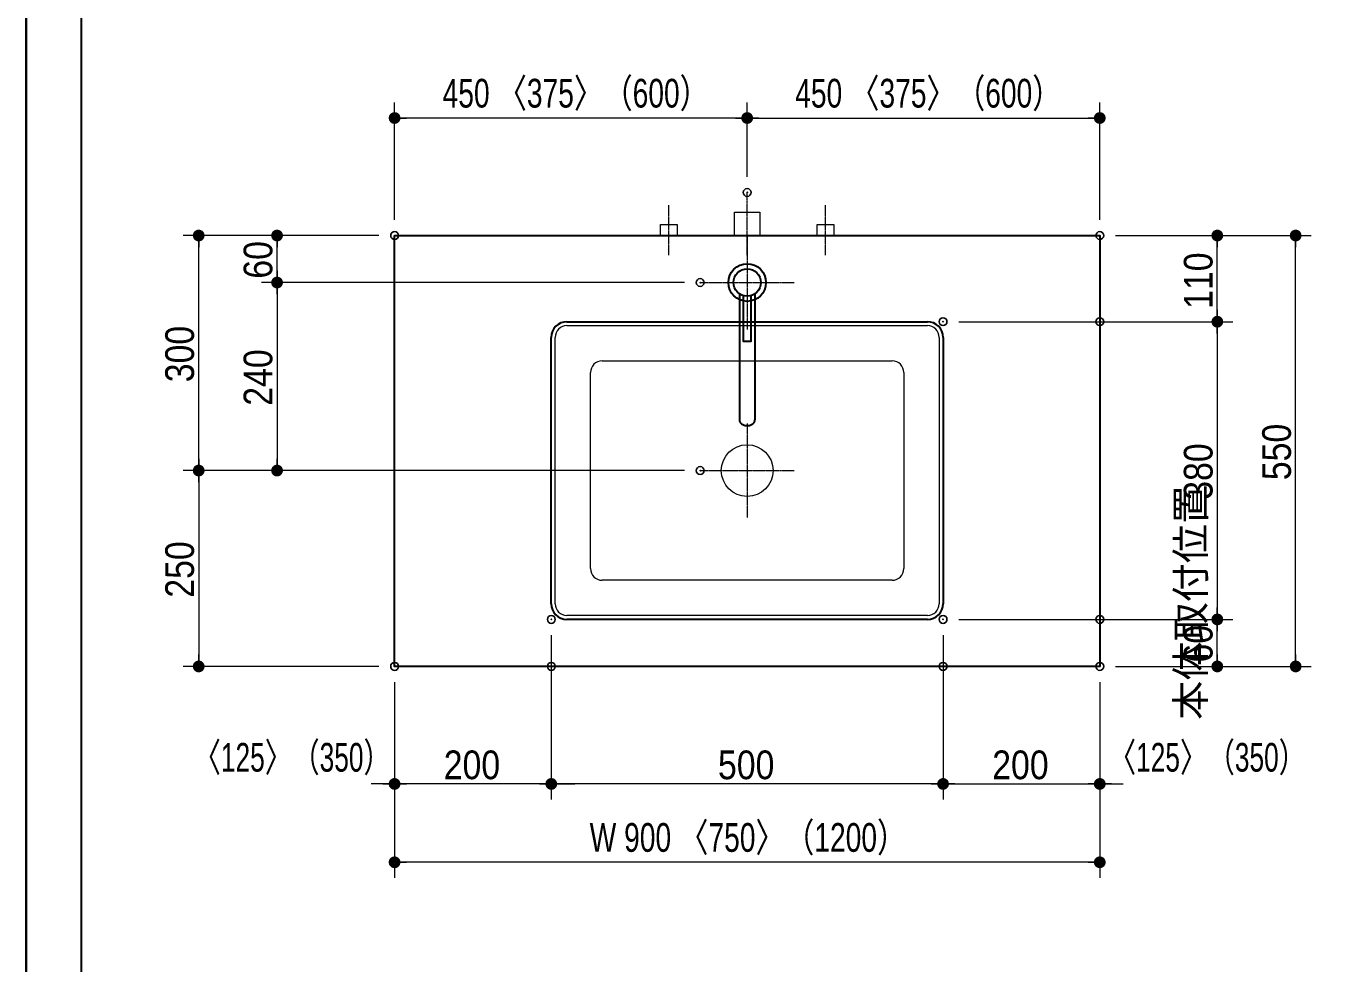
# Model space of a CAD drawing. Units: millimetres, scale not verified. Extents: x -6062 to 6062, y -3045 to 3045.
# Drawn here: x -5788 to -4108, y -799 to 397 of the extents above; entities that cross this region are included whole.
import ezdxf
from ezdxf.enums import TextEntityAlignment as Align

# ---------------------------------------------------------------- set-up
doc = ezdxf.new("R2010")
doc.units = ezdxf.units.MM
doc.header["$LTSCALE"] = 20
doc.header["$PDMODE"] = 32
doc.header["$PDSIZE"] = 10
doc.linetypes.add('USER1', pattern=[2.91, 1.76, -0.4, 0.35, -0.4])
for name, color, linetype, lineweight in [('0-0_2寸法-1', 7, 'Continuous', 15), ('0-1_0', 7, 'Continuous', 25), ('0-4_1図面枠', 7, 'Continuous', 20), ('0-5_2寸法-2', 7, 'Continuous', 15), ('0-6_5ボウル・キャビネット', 7, 'Continuous', 15), ('0-8_4給排水', 7, 'Continuous', 30)]:
    doc.layers.add(name, color=color, linetype=linetype, lineweight=lineweight)
doc.layers.add('0-2_Defpoints', color=7, linetype='Continuous')
doc.styles.add('ＭＳ Ｐゴシック', font='')
doc.styles.get('ＭＳ Ｐゴシック').set_extended_font_data('MS PGothic')

# ---------------------------------------------------------------- blocks, each defined once
blk = doc.blocks.new('グループ-5')
at = {"layer": '0-4_1図面枠', "lineweight": 35}
blk.add_lwpolyline([(-80000, 55400), (80000, 55400), (80000, -55400), (-80000, -55400)], close=True, dxfattribs=at)
blk = doc.blocks.new('図面枠')
at = {"layer": '0-4_1図面枠'}
blk.add_blockref('グループ-5', (0, 0), dxfattribs=at)
blk = doc.blocks.new('_Dot')
at = {"layer": '0-1_0'}
blk.add_line((-10, 0), (-20, 0), dxfattribs=at)
for points in [[(0, 0), (-10, 0), (-9.92, 1.25)], [(0, 0), (-9.92, -1.25), (-10, 0)], [(0, 0), (-9.92, 1.25), (-9.69, 2.49)], [(0, 0), (-9.69, -2.49), (-9.92, -1.25)], [(0, 0), (-9.69, 2.49), (-9.3, 3.68)], [(0, 0), (-9.3, -3.68), (-9.69, -2.49)], [(0, 0), (-9.3, 3.68), (-8.76, 4.82)], [(0, 0), (-8.76, -4.82), (-9.3, -3.68)], [(0, 0), (-8.76, 4.82), (-8.09, 5.88)], [(0, 0), (-8.09, -5.88), (-8.76, -4.82)], [(0, 0), (-8.09, 5.88), (-7.29, 6.85)], [(0, 0), (-7.29, -6.85), (-8.09, -5.88)], [(0, 0), (-7.29, 6.85), (-6.37, 7.71)], [(0, 0), (-6.37, -7.71), (-7.29, -6.85)], [(0, 0), (-6.37, 7.71), (-5.36, 8.44)], [(0, 0), (-5.36, -8.44), (-6.37, -7.71)], [(0, 0), (-5.36, 8.44), (-4.26, 9.05)], [(0, 0), (-4.26, -9.05), (-5.36, -8.44)], [(0, 0), (-4.26, 9.05), (-3.09, 9.51)], [(0, 0), (-3.09, -9.51), (-4.26, -9.05)], [(0, 0), (-3.09, 9.51), (-1.87, 9.82)], [(0, 0), (-1.87, -9.82), (-3.09, -9.51)], [(0, 0), (-1.87, 9.82), (-0.63, 9.98)], [(0, 0), (-0.63, -9.98), (-1.87, -9.82)], [(0, 0), (-0.63, 9.98), (0.63, 9.98)], [(0, 0), (0.63, -9.98), (-0.63, -9.98)], [(0, 0), (0.63, 9.98), (1.87, 9.82)], [(0, 0), (1.87, 9.82), (3.09, 9.51)], [(0, 0), (3.09, 9.51), (4.26, 9.05)], [(0, 0), (4.26, 9.05), (5.36, 8.44)], [(0, 0), (5.36, 8.44), (6.37, 7.71)], [(0, 0), (6.37, 7.71), (7.29, 6.85)], [(0, 0), (7.29, 6.85), (8.09, 5.88)], [(0, 0), (8.09, 5.88), (8.76, 4.82)], [(0, 0), (8.76, 4.82), (9.3, 3.68)], [(0, 0), (9.3, 3.68), (9.69, 2.49)], [(0, 0), (9.69, 2.49), (9.92, 1.25)], [(0, 0), (9.92, 1.25), (10, 0)], [(0, 0), (1.87, -9.82), (0.63, -9.98)], [(0, 0), (3.09, -9.51), (1.87, -9.82)], [(0, 0), (4.26, -9.05), (3.09, -9.51)], [(0, 0), (5.36, -8.44), (4.26, -9.05)], [(0, 0), (6.37, -7.71), (5.36, -8.44)], [(0, 0), (7.29, -6.85), (6.37, -7.71)], [(0, 0), (8.09, -5.88), (7.29, -6.85)], [(0, 0), (8.76, -4.82), (8.09, -5.88)], [(0, 0), (9.3, -3.68), (8.76, -4.82)], [(0, 0), (9.69, -2.49), (9.3, -3.68)], [(0, 0), (9.92, -1.25), (9.69, -2.49)], [(0, 0), (10, 0), (9.92, -1.25)]]:
    blk.add_solid(points, dxfattribs=at)
blk = doc.blocks.new('グループ-20')
at = {"layer": '0-8_4給排水', "linetype": 'USER1', "lineweight": 15}
blk.add_line((-61600, 2100), (-61600, 3700), dxfattribs=at)
at = {"layer": '0-8_4給排水', "lineweight": 15}
blk.add_lwpolyline([(-61920, 2600), (-61920, 3200), (-61280, 3200), (-61280, 2600)], dxfattribs=at)
blk = doc.blocks.new('止水栓_平面_W100')
at = {"layer": '0-8_4給排水', "linetype": 'USER1', "lineweight": 15}
for p, q in [((-2000, -500), (-2000, 780)), ((2000, -500), (2000, 780))]:
    blk.add_line(p, q, dxfattribs=at)
at = {"layer": '0-8_4給排水', "lineweight": 15}
for points in [[(-2210, 0), (-2210, 280), (-1790, 280), (-1790, 0)], [(1790, 0), (1790, 280), (2210, 280), (2210, 0)]]:
    blk.add_lwpolyline(points, dxfattribs=at)
blk = doc.blocks.new('グループ-22')
at = {"layer": '0-6_5ボウル・キャビネット', "lineweight": 30}
for p, q in [((-66200, 400), (-57000, 400)), ((-66600, -6800), (-66600, 0)), ((-56600, 0), (-56600, -6800)), ((-57000, -7200), (-66200, -7200))]:
    blk.add_line(p, q, dxfattribs=at)
at = {"layer": '0-6_5ボウル・キャビネット'}
for p, q in [((-66500, -6800), (-66500, 0)), ((-66200, 300), (-57000, 300)), ((-56700, 0), (-56700, -6800)), ((-65300, -600), (-57900, -600)), ((-65600, -5900), (-65600, -900)), ((-57600, -900), (-57600, -5900)), ((-57900, -6200), (-65300, -6200)), ((-57000, -7100), (-66200, -7100))]:
    blk.add_line(p, q, dxfattribs=at)
at = {"layer": '0-6_5ボウル・キャビネット', "lineweight": 30}
for centre, start, end in [((-66200, 0), 90, 180), ((-57000, 0), 0, 90), ((-66200, -6800), 180, 270), ((-57000, -6800), 270, 0)]:
    blk.add_arc(centre, 400, start, end, dxfattribs=at)
at = {"layer": '0-6_5ボウル・キャビネット'}
for centre, start, end in [((-66200, 0), 90, 180), ((-57000, 0), 0, 90), ((-65300, -900), 90, 180), ((-57900, -900), 0, 90), ((-65300, -5900), 180, 270), ((-57900, -5900), 270, 0), ((-66200, -6800), 180, 270), ((-57000, -6800), 270, 0)]:
    blk.add_arc(centre, 300, start, end, dxfattribs=at)
blk = doc.blocks.new('グループ-23')
at = {"layer": '0-6_5ボウル・キャビネット', "linetype": 'USER1'}
for p, q in [((-61600, -2200), (-61600, -4600)), ((-62800, -3400), (-60400, -3400))]:
    blk.add_line(p, q, dxfattribs=at)
at = {"layer": '0-6_5ボウル・キャビネット'}
blk.add_circle((-61600, -3400), 660, dxfattribs=at)
blk = doc.blocks.new('グループ-26')
at = {"layer": '0-8_4給排水', "linetype": 'USER1', "lineweight": 15}
blk.add_line((-61600, 2100), (-61600, 3700), dxfattribs=at)
at = {"layer": '0-8_4給排水', "lineweight": 15}
blk.add_lwpolyline([(-61920, 2600), (-61920, 3200), (-61280, 3200), (-61280, 2600)], dxfattribs=at)
blk = doc.blocks.new('グループ-29')
at = {"layer": '0-8_4給排水', "linetype": 'USER1', "lineweight": 15}
for p, q in [((-61600, 2600), (-61600, 200)), ((-62800, 1400), (-60400, 1400))]:
    blk.add_line(p, q, dxfattribs=at)
at = {"layer": '0-8_4給排水'}
for points in [[(-61800, 1112.8), (-61800, -2100), (-61799.2, -2113.8), (-61796.7, -2127.9), (-61792.3, -2142.2), (-61786, -2156.4), (-61777.7, -2170.4), (-61767.4, -2183.8), (-61755.3, -2196.6), (-61741.4, -2208.3), (-61726.1, -2218.9), (-61709.4, -2228.2), (-61691.9, -2236.1), (-61673.6, -2242.5), (-61655, -2247.3), (-61636.4, -2250.7), (-61618, -2252.6), (-61600, -2253.2), (-61582, -2252.6), (-61563.6, -2250.7), (-61545, -2247.3), (-61526.4, -2242.5), (-61508.1, -2236.1), (-61490.6, -2228.2), (-61473.9, -2218.9), (-61458.6, -2208.3), (-61444.7, -2196.6), (-61432.6, -2183.8), (-61422.3, -2170.4), (-61414, -2156.4), (-61407.7, -2142.2), (-61403.3, -2127.9), (-61400.8, -2113.8), (-61400, -2100), (-61400, 1112.8)], [(-61700, 1064.6), (-61700, -100), (-61500, -100), (-61500, 1064.6)]]:
    blk.add_lwpolyline(points, dxfattribs=at)
for radius in [480, 350]:
    blk.add_circle((-61600, 1400), radius, dxfattribs=at)

msp = doc.modelspace()

# ---------------------------------------------------------------- linework, layer by layer
at = {"layer": '0-0_2寸法-1'}
for p, q in [((-5317.5, 150), (-5317.5, 300)), ((-4867.5, 205), (-4867.5, 300)), ((-4867.5, 205), (-4867.5, 300)), ((-4417.5, 150), (-4417.5, 300)), ((-4882.51, 280), (-5302.49, 280)), ((-4852.49, 280), (-4432.51, 280)), ((-5487.5, 130), (-5587.5, 130)), ((-5337.5, 130), (-5487.5, 130)), ((-4397.5, 130), (-4247.5, 130)), ((-4247.5, 130), (-4147.5, 130)), ((-5567.5, -154.99), (-5567.5, 114.99)), ((-5467.5, 85.01), (-5467.5, 114.99)), ((-4267.5, 35.01), (-4267.5, 114.99)), ((-4167.5, -404.99), (-4167.5, 114.99)), ((-4947.5, 70), (-5487.5, 70)), ((-4947.5, 70), (-5487.5, 70)), ((-5467.5, 54.99), (-5467.5, -154.99)), ((-4597.5, 20), (-4247.5, 20)), ((-4397.5, 20), (-4247.5, 20)), ((-4267.5, 4.99), (-4267.5, -344.99)), ((-5487.5, -170), (-5587.5, -170)), ((-5487.5, -170), (-5587.5, -170)), ((-4947.5, -170), (-5487.5, -170)), ((-5567.5, -185.01), (-5567.5, -404.99)), ((-4597.5, -360), (-4247.5, -360)), ((-4397.5, -360), (-4247.5, -360)), ((-5117.5, -380), (-5117.5, -590)), ((-4617.5, -380), (-4617.5, -590)), ((-4267.5, -404.99), (-4267.5, -375.01)), ((-5337.5, -420), (-5587.5, -420)), ((-4397.5, -420), (-4247.5, -420)), ((-4247.5, -420), (-4147.5, -420)), ((-5317.5, -440), (-5317.5, -590)), ((-5117.5, -440), (-5117.5, -590)), ((-4617.5, -440), (-4617.5, -590)), ((-4417.5, -440), (-4417.5, -590)), ((-5132.51, -570), (-5302.49, -570)), ((-4632.51, -570), (-5102.49, -570)), ((-4602.49, -570), (-4432.51, -570)), ((-5317.5, -590), (-5317.5, -690)), ((-4417.5, -590), (-4417.5, -690)), ((-4432.51, -670), (-5302.49, -670))]:
    msp.add_line(p, q, dxfattribs=at)
at = {"layer": '0-2_Defpoints'}
for p in [(-5317.5, 280), (-4417.5, 280), (-4867.5, 185), (-5567.5, 130), (-5467.5, 130), (-5317.5, 130), (-5317.5, 130), (-4417.5, 130), (-4417.5, 130), (-4267.5, 130), (-4267.5, 130), (-4167.5, 130), (-4927.5, 70), (-4617.5, 20), (-4417.5, 20), (-5467.5, -170), (-4927.5, -170), (-5117.5, -360), (-4617.5, -360), (-4417.5, -360), (-4267.5, -360), (-4267.5, -360), (-5567.5, -420), (-5317.5, -420), (-5317.5, -420), (-5117.5, -420), (-4617.5, -420), (-4617.5, -420), (-4417.5, -420), (-4417.5, -420), (-4267.5, -420), (-5317.5, -570), (-5317.5, -570), (-5117.5, -570), (-4417.5, -570), (-4417.5, -570), (-4417.5, -570), (-5317.5, -670)]:
    msp.add_point(p, dxfattribs=at)
at = {"layer": '0-4_1図面枠', "lineweight": 30}
msp.add_line((-5717.5, 1750), (-5717.5, -2420), dxfattribs=at)
at = {"layer": '0-5_2寸法-2'}
for p, q in [((-5317.5, -440), (-5317.5, -590)), ((-5117.5, -440), (-5117.5, -590)), ((-4617.5, -440), (-4617.5, -590)), ((-4417.5, -440), (-4417.5, -590)), ((-5332.51, -570), (-5347.51, -570)), ((-5117.5, -570), (-5317.5, -570)), ((-5102.49, -570), (-5087.49, -570)), ((-4632.51, -570), (-4647.51, -570)), ((-4617.5, -570), (-4417.5, -570)), ((-4402.49, -570), (-4387.49, -570))]:
    msp.add_line(p, q, dxfattribs=at)
at = {"layer": '0-6_5ボウル・キャビネット', "lineweight": 30}
msp.add_lwpolyline([(-5317.5, 130), (-4417.5, 130), (-4417.5, -420), (-5317.5, -420)], close=True, dxfattribs=at)

# ---------------------------------------------------------------- block references
at = {"layer": '0-0_2寸法-1', "xscale": 0.7503418, "yscale": 0.7503418}
for p, rotation in [((-5317.5, 280), 180), ((-4867.5, 280), 180), ((-5567.5, 130), 90), ((-5467.5, 130), 90), ((-4267.5, 130), 90), ((-4167.5, 130), 90), ((-5467.5, 70), 270), ((-5467.5, 70), 90), ((-4267.5, 20), 270), ((-4267.5, 20), 90), ((-5567.5, -170), 270), ((-5567.5, -170), 90), ((-5467.5, -170), 270), ((-4267.5, -360), 270), ((-4267.5, -360), 90), ((-5567.5, -420), 270), ((-4267.5, -420), 270), ((-4167.5, -420), 270), ((-5317.5, -570), 180), ((-5117.5, -570), 180), ((-4617.5, -570), 180), ((-5317.5, -670), 180)]:
    msp.add_blockref('_Dot', p, dxfattribs=dict(at, rotation=rotation))
for p in [(-4867.5, 280), (-4417.5, 280), (-5117.5, -570), (-4617.5, -570), (-4417.5, -570), (-4417.5, -670)]:
    msp.add_blockref('_Dot', p, dxfattribs=at)
at = {"layer": '0-4_1図面枠', "xscale": 0.05, "yscale": 0.05}
msp.add_blockref('図面枠', (-1787.5, 0), dxfattribs=at)
at = {"layer": '0-5_2寸法-2', "xscale": 0.7503418, "yscale": 0.7503418}
for p in [(-5317.5, -570), (-4617.5, -570)]:
    msp.add_blockref('_Dot', p, dxfattribs=at)
at = {"layer": '0-5_2寸法-2', "xscale": 0.7503418, "yscale": 0.7503418, "rotation": 180}
for p in [(-5117.5, -570), (-4417.5, -570)]:
    msp.add_blockref('_Dot', p, dxfattribs=at)
at = {"layer": '0-6_5ボウル・キャビネット', "xscale": 0.05, "yscale": 0.05}
for name in ['グループ-22', 'グループ-23']:
    msp.add_blockref(name, (-1787.5, 0), dxfattribs=at)
at = {"layer": '0-8_4給排水', "xscale": 0.05, "yscale": 0.05}
for name, p in [('グループ-20', (-1787.5, 0)), ('グループ-26', (-1787.5, 0)), ('止水栓_平面_W100', (-4867.5, 130)), ('グループ-29', (-1787.5, 0))]:
    msp.add_blockref(name, p, dxfattribs=at)

# ---------------------------------------------------------------- texts
at = {"layer": '0-0_2寸法-1', "style": 'ＭＳ Ｐゴシック'}
for s, height, width, p in [('450 〈375〉（600）', 36.66, 0.75, (-5256.19, 282.35)), ('450 〈375〉（600）', 36.66, 0.75, (-4806.19, 282.35)), ('200', 36.66, 0.9, (-5254.78, -574.96)), ('500', 36.66, 0.9, (-4904.78, -574.96)), ('200', 36.66, 0.9, (-4554.78, -574.96)), ('W 900 〈750〉（1200）', 36.69, 0.75, (-5068.55, -667.65))]:
    msp.add_text(s, height=height, dxfattribs=dict(at, width=width)).set_placement(p, align=Align.BOTTOM_LEFT)
at = {"layer": '0-0_2寸法-1', "style": 'ＭＳ Ｐゴシック', "width": 0.9}
for s, p in [('60', (-5462.54, 74.92)), ('110', (-4262.54, 36.39)), ('300', (-5562.54, -57.28)), ('240', (-5462.54, -87.28)), ('550', (-4162.54, -182.28)), ('380', (-4262.54, -207.28)), ('250', (-5562.54, -332.28)), ('60', (-4262.54, -415.08))]:
    msp.add_text(s, height=36.66, rotation=90, dxfattribs=at).set_placement(p, align=Align.BOTTOM_LEFT)
at = {"layer": '0-5_2寸法-2', "style": 'ＭＳ Ｐゴシック'}
msp.add_text('本体取付位置', height=36.66, rotation=90, dxfattribs=at).set_placement((-4272.19, -488.14), align=Align.BOTTOM_LEFT)
at = {"layer": '0-5_2寸法-2', "style": 'ＭＳ Ｐゴシック', "width": 0.7}
for p in [(-5574.2, -565.31), (-4406.16, -565.31)]:
    msp.add_text('〈125〉（350）', height=36.66, dxfattribs=at).set_placement(p, align=Align.BOTTOM_LEFT)

doc.saveas('drawing.dxf')
